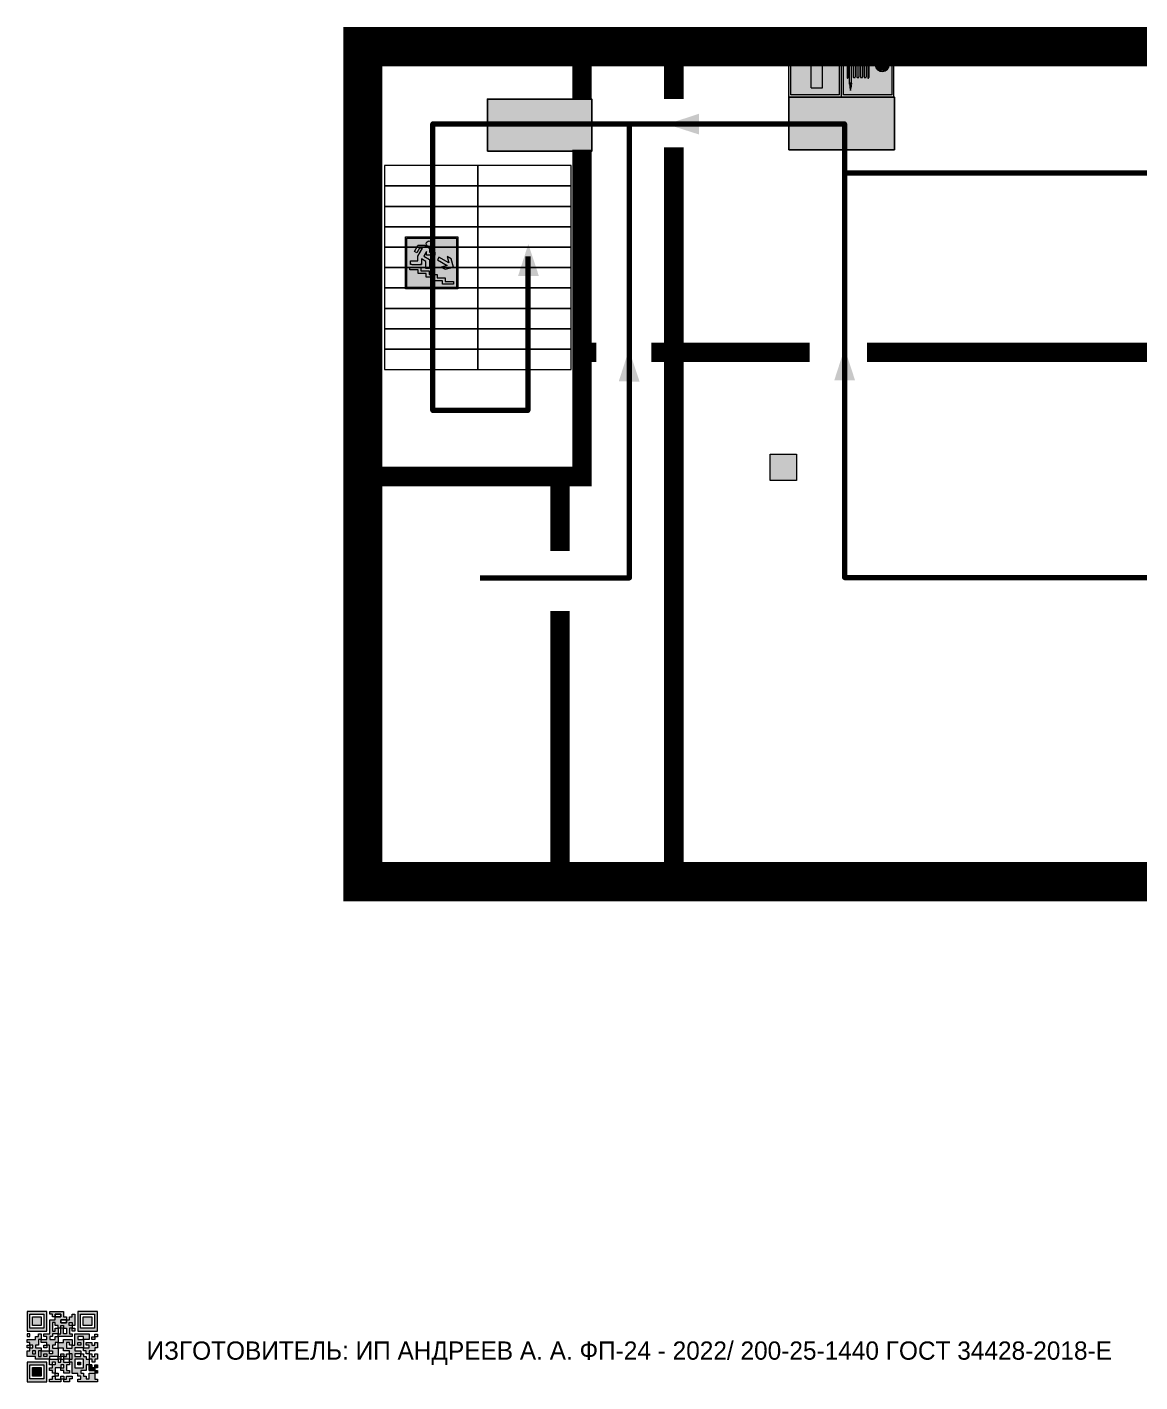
# Model space of a CAD drawing. Header units: millimetres. Extents: x 13810 to 67229, y 12374 to 21950.
# Drawn here: x 21742.6 to 21913.3, y 14575 to 14782.8 of the extents above; entities that cross this region are included whole.
import ezdxf

# ---------------------------------------------------------------- set-up
doc = ezdxf.new("R2010")
doc.units = ezdxf.units.MM
doc.layers.add('План_Штампы', color=7, linetype='Continuous')
doc.styles.add('обычный', font='arial.ttf')

# ---------------------------------------------------------------- blocks, each defined once
blk = doc.blocks.new('QR')
at = {"lineweight": 0}
h = blk.add_hatch(color=256, dxfattribs=at)
h.dxf.hatch_style = 1
h.paths.add_polyline_path([(9241.16, 2687.38), (9242.01, 2687.38), (9242.01, 2687.83), (9241.59, 2687.83), (9241.59, 2688.68), (9239.45, 2688.68), (9239.45, 2688.25), (9239.86, 2688.25), (9239.86, 2687.83), (9240.29, 2687.83), (9240.29, 2688.25), (9241.16, 2688.25), (9241.16, 2687.83), (9240.29, 2687.83), (9240.29, 2687.38), (9239.45, 2687.38), (9239.45, 2685.22), (9238.57, 2685.22), (9238.57, 2684.8), (9239.02, 2684.8), (9239.02, 2684.37), (9238.13, 2684.37), (9238.13, 2683.92), (9239.02, 2683.92), (9239.02, 2683.5), (9239.44, 2683.5), (9239.44, 2682.64), (9239.87, 2682.64), (9239.87, 2682.18), (9239.44, 2682.18), (9239.44, 2682.64), (9238.13, 2682.64), (9238.13, 2681.76), (9237.71, 2681.76), (9237.71, 2682.64), (9238.13, 2682.64), (9238.13, 2683.07), (9237.27, 2683.07), (9237.27, 2683.51), (9237.71, 2683.51), (9237.71, 2684.37), (9238.13, 2684.37), (9238.13, 2685.22), (9237.71, 2685.22), (9237.71, 2684.8), (9237.28, 2684.8), (9237.28, 2684.38), (9235.98, 2684.38), (9235.98, 2683.92), (9236.4, 2683.92), (9236.4, 2683.49), (9236.84, 2683.49), (9236.84, 2683.07), (9236.4, 2683.07), (9236.4, 2682.64), (9235.98, 2682.64), (9235.98, 2681.76), (9237.29, 2681.76), (9237.29, 2681.33), (9239.43, 2681.33), (9239.43, 2681.76), (9240.74, 2681.76), (9240.74, 2683.05), (9239.87, 2683.05), (9239.87, 2683.5), (9240.29, 2683.5), (9240.29, 2683.91), (9240.74, 2683.91), (9240.74, 2684.81), (9240.29, 2684.81), (9240.29, 2684.79), (9240.29, 2684.37), (9239.45, 2684.37), (9239.45, 2684.8), (9239.87, 2684.8), (9239.87, 2685.21), (9240.74, 2685.21), (9240.74, 2686.1), (9240.29, 2686.1), (9240.29, 2685.64), (9239.86, 2685.64), (9239.86, 2686.95), (9240.29, 2686.95), (9240.29, 2686.52), (9240.74, 2686.52), (9240.74, 2686.1), (9241.16, 2686.1), (9241.16, 2686.53), (9241.59, 2686.53), (9241.59, 2686.1), (9242.02, 2686.1), (9242.02, 2685.21), (9241.59, 2685.21), (9241.59, 2686.1), (9241.16, 2686.1), (9241.16, 2685.21), (9240.74, 2685.21), (9240.74, 2684.81), (9242.89, 2684.81), (9242.89, 2685.22), (9242.47, 2685.22), (9242.47, 2686.11), (9242.89, 2686.11), (9242.89, 2686.52), (9242.46, 2686.52), (9242.46, 2686.95), (9242.89, 2686.95), (9242.89, 2686.52), (9243.32, 2686.52), (9243.32, 2688.26), (9242.9, 2688.26), (9242.9, 2687.83), (9242.47, 2687.83), (9242.47, 2687.38), (9242.01, 2687.38), (9242.01, 2686.94), (9241.16, 2686.94)])
h.paths.add_polyline_path([(9239.02, 2682.18), (9239.02, 2681.76), (9238.54, 2681.76), (9238.54, 2682.18)], flags=16)
h.paths.add_polyline_path([(9237.27, 2682.65), (9237.27, 2682.19), (9236.83, 2682.19), (9236.83, 2682.65)], flags=16)
h = blk.add_hatch(color=256, dxfattribs=at)
h.dxf.hatch_style = 1
h.paths.add_polyline_path([(9238.15, 2687.83), (9236.83, 2687.83), (9236.83, 2686.52), (9238.15, 2686.52)], flags=0)
h.paths.add_polyline_path([(9239.01, 2685.65), (9239.01, 2688.68), (9235.98, 2688.68), (9235.98, 2685.65)])
h.paths.add_polyline_path([(9236.41, 2686.1), (9236.41, 2688.26), (9238.56, 2688.26), (9238.56, 2686.1)], flags=16)
h.paths.add_polyline_path([(9236.83, 2686.52), (9236.83, 2687.83), (9238.15, 2687.83), (9238.15, 2686.52)], flags=0)
h = blk.add_hatch(color=256, dxfattribs=at)
h.dxf.hatch_style = 1
h.paths.add_polyline_path([(9238.15, 2686.52), (9238.15, 2687.83), (9236.83, 2687.83), (9236.83, 2686.52)])
h.paths.add_polyline_path([(9245.91, 2686.52), (9245.91, 2687.83), (9244.59, 2687.83), (9244.59, 2686.52)], flags=0)
h.paths.add_polyline_path([(9246.77, 2685.65), (9246.77, 2688.68), (9243.74, 2688.68), (9243.74, 2685.65)])
h.paths.add_polyline_path([(9244.17, 2686.1), (9244.17, 2688.26), (9246.32, 2688.26), (9246.32, 2686.1)], flags=16)
h.paths.add_polyline_path([(9244.59, 2686.52), (9244.59, 2687.83), (9245.91, 2687.83), (9245.91, 2686.52)], flags=0)
h = blk.add_hatch(color=256, dxfattribs=at)
h.dxf.hatch_style = 1
h.paths.add_polyline_path([(9240.75, 2681.76), (9240.75, 2681.35), (9241.17, 2681.35), (9241.17, 2681.76)])
h.paths.add_polyline_path([(9241.6, 2682.18), (9241.17, 2682.18), (9241.17, 2681.76), (9241.6, 2681.76)])
h.paths.add_polyline_path([(9242.47, 2681.34), (9242.47, 2682.19), (9242.02, 2682.19), (9242.02, 2681.76), (9241.6, 2681.76), (9241.6, 2681.34)])
h.paths.add_polyline_path([(9239.87, 2678.3), (9239.44, 2678.3), (9239.44, 2677.89), (9241.17, 2677.89), (9241.17, 2678.3), (9240.28, 2678.3), (9240.28, 2678.73), (9239.87, 2678.73)])
h.paths.add_polyline_path([(9240.75, 2678.73), (9240.75, 2679.19), (9240.28, 2679.19), (9240.28, 2678.73)])
h.paths.add_polyline_path([(9241.6, 2678.73), (9241.17, 2678.73), (9241.17, 2678.3), (9241.6, 2678.3)])
h.paths.add_polyline_path([(9242.02, 2678.3), (9241.6, 2678.3), (9241.6, 2677.89), (9242.48, 2677.89), (9242.48, 2678.31), (9242.9, 2678.31), (9242.9, 2678.73), (9242.02, 2678.73)])
h.paths.add_polyline_path([(9246.36, 2684.37), (9246.36, 2684.79), (9245.93, 2684.79), (9245.93, 2684.37)])
h.paths.add_polyline_path([(9246.78, 2685.2), (9246.36, 2685.2), (9246.36, 2684.79), (9246.78, 2684.79)])
h.paths.add_polyline_path([(9245.91, 2687.83), (9244.59, 2687.83), (9244.59, 2686.52), (9245.91, 2686.52)])
h = blk.add_hatch(color=256, dxfattribs=at)
h.dxf.hatch_style = 1
h.paths.add_polyline_path([(9243.32, 2686.11), (9242.89, 2686.11), (9242.89, 2685.64), (9243.32, 2685.64)])
h.paths.add_polyline_path([(9239.02, 2683.07), (9239.02, 2683.5), (9238.56, 2683.5), (9238.56, 2683.07)])
h.paths.add_polyline_path([(9236.4, 2684.8), (9236.4, 2685.22), (9235.98, 2685.22), (9235.98, 2684.8)])
h.paths.add_polyline_path([(9236.4, 2683.07), (9236.4, 2683.49), (9235.98, 2683.49), (9235.98, 2683.07)])
h = blk.add_hatch(color=256, dxfattribs=at)
h.dxf.hatch_style = 1
h.paths.add_polyline_path([(9243.32, 2682.64), (9243.32, 2683.07), (9244.62, 2683.07), (9244.62, 2684.37), (9243.74, 2684.37), (9243.74, 2684.8), (9244.62, 2684.8), (9244.62, 2684.37), (9245.48, 2684.37), (9245.48, 2685.22), (9243.32, 2685.22), (9243.32, 2683.5), (9242.89, 2683.5), (9242.89, 2683.06), (9242.01, 2683.06), (9242.01, 2683.91), (9242.47, 2683.91), (9242.47, 2683.5), (9242.89, 2683.5), (9242.89, 2684.38), (9241.59, 2684.38), (9241.59, 2683.91), (9240.74, 2683.91), (9240.74, 2683.05), (9241.59, 2683.05), (9241.59, 2682.64), (9242.47, 2682.64), (9242.47, 2682.19), (9242.91, 2682.19), (9242.91, 2681.34), (9242.48, 2681.34), (9242.48, 2680.91), (9242.91, 2680.91), (9242.91, 2679.17), (9243.75, 2679.17), (9243.75, 2678.73), (9244.2, 2678.73), (9244.2, 2678.3), (9243.75, 2678.3), (9243.75, 2677.88), (9246.78, 2677.88), (9246.78, 2678.3), (9246.35, 2678.3), (9246.35, 2679.19), (9245.48, 2679.19), (9245.48, 2678.31), (9245.05, 2678.31), (9245.05, 2678.73), (9244.62, 2678.73), (9244.62, 2679.19), (9244.2, 2679.19), (9244.2, 2679.61), (9245.05, 2679.61), (9245.05, 2680.46), (9245.48, 2680.46), (9245.48, 2681.34), (9245.04, 2681.34), (9245.04, 2681.76), (9244.63, 2681.76), (9244.63, 2682.19), (9244.21, 2682.19), (9244.21, 2681.76), (9243.32, 2681.76), (9243.32, 2682.19), (9244.21, 2682.19), (9244.21, 2682.64)])
h.paths.add_polyline_path([(9243.75, 2683.49), (9243.75, 2683.92), (9244.21, 2683.92), (9244.21, 2683.49)], flags=16)
h.paths.add_polyline_path([(9243.32, 2681.34), (9244.63, 2681.34), (9244.63, 2680.04), (9243.32, 2680.04)], flags=16)
h.paths.add_polyline_path([(9243.76, 2680.89), (9244.18, 2680.89), (9244.18, 2680.48), (9243.76, 2680.48)], flags=0)
h = blk.add_hatch(color=256, dxfattribs=at)
h.dxf.hatch_style = 1
h.paths.add_polyline_path([(9246.36, 2683.07), (9246.78, 2683.07), (9246.78, 2683.92), (9246.36, 2683.92), (9246.36, 2683.49), (9245.92, 2683.49), (9245.92, 2683.92), (9245.06, 2683.92), (9245.06, 2683.49), (9245.48, 2683.49), (9245.48, 2683.07), (9244.62, 2683.07), (9244.62, 2682.65), (9245.05, 2682.65), (9245.05, 2682.18), (9245.48, 2682.18), (9245.48, 2682.65), (9246.36, 2682.65)])
h.paths.add_polyline_path([(9246.78, 2682.18), (9246.36, 2682.18), (9246.36, 2681.75), (9245.92, 2681.75), (9245.92, 2682.18), (9245.48, 2682.18), (9245.48, 2681.34), (9245.48, 2681.34), (9245.94, 2681.34), (9245.94, 2680.91), (9246.36, 2680.91), (9246.36, 2681.34), (9246.78, 2681.34)])
h = blk.add_hatch(color=256, dxfattribs=at)
h.dxf.hatch_style = 1
h.paths.add_polyline_path([(9235.98, 2680.9), (9235.98, 2677.86), (9239.02, 2677.86), (9239.02, 2680.9)])
h.paths.add_polyline_path([(9238.57, 2680.48), (9238.57, 2678.32), (9236.41, 2678.32), (9236.41, 2680.48)], flags=16)
h.paths.add_polyline_path([(9238.15, 2680.05), (9238.15, 2678.74), (9236.83, 2678.74), (9236.83, 2680.05)], flags=0)
h = blk.add_hatch(color=256, dxfattribs=at)
h.dxf.hatch_style = 1
h.paths.add_polyline_path([(9242.02, 2680.46), (9242.48, 2680.46), (9242.48, 2680.91), (9241.58, 2680.91), (9241.58, 2681.35), (9241.17, 2681.35), (9241.17, 2680.91), (9240.75, 2680.91), (9240.75, 2681.33), (9239.43, 2681.33), (9239.43, 2680.46), (9239.86, 2680.46), (9239.86, 2680.92), (9240.3, 2680.92), (9240.3, 2680.46), (9239.86, 2680.46), (9239.86, 2680.04), (9239.44, 2680.04), (9239.44, 2679.62), (9239.86, 2679.62), (9239.86, 2679.19), (9240.29, 2679.19), (9240.29, 2680.03), (9241.18, 2680.03), (9241.18, 2680.47), (9241.6, 2680.47), (9241.6, 2680.03), (9241.18, 2680.03), (9241.18, 2679.61), (9241.6, 2679.61), (9241.6, 2679.19), (9242.47, 2679.19), (9242.47, 2679.6), (9242.02, 2679.6)])
h = blk.add_hatch(color=256, dxfattribs=at)
h.dxf.hatch_style = 1
h.paths.add_polyline_path([(9244.18, 2680.48), (9244.18, 2680.89), (9243.76, 2680.89), (9243.76, 2680.48)])
h = blk.add_hatch(color=256, dxfattribs=at)
h.dxf.hatch_style = 1
h.paths.add_polyline_path([(9238.15, 2680.05), (9236.83, 2680.05), (9236.83, 2678.74), (9238.15, 2678.74)])
h = blk.add_hatch(color=256, dxfattribs=at)
h.dxf.hatch_style = 1
h.paths.add_polyline_path([(9245.93, 2680.04), (9245.93, 2680.46), (9245.48, 2680.46), (9245.48, 2679.62), (9246.35, 2679.62), (9246.35, 2680.04)])
h.paths.add_polyline_path([(9246.78, 2680.04), (9246.78, 2680.46), (9246.35, 2680.46), (9246.35, 2680.04)])
h.paths.add_polyline_path([(9246.78, 2679.18), (9246.78, 2679.62), (9246.35, 2679.62), (9246.35, 2679.18)])
for points in [[(9237.71, 2685.22), (9238.13, 2685.22), (9238.13, 2684.37), (9237.71, 2684.37), (9237.71, 2683.51), (9237.27, 2683.51), (9237.27, 2683.07), (9238.13, 2683.07), (9238.13, 2682.64), (9237.71, 2682.64), (9237.71, 2681.76), (9238.13, 2681.76), (9238.13, 2682.64), (9239.44, 2682.64), (9239.44, 2683.5), (9239.02, 2683.5), (9239.02, 2683.07), (9238.56, 2683.07), (9238.56, 2683.5), (9239.02, 2683.5), (9239.02, 2683.92), (9238.13, 2683.92), (9238.13, 2684.37), (9239.02, 2684.37), (9239.02, 2684.8), (9238.57, 2684.8), (9238.57, 2685.22), (9239.45, 2685.22), (9239.45, 2687.38), (9240.29, 2687.38), (9240.29, 2687.83), (9239.86, 2687.83), (9239.86, 2688.25), (9239.45, 2688.25), (9239.45, 2688.68), (9241.59, 2688.68), (9241.59, 2687.83), (9242.01, 2687.83), (9242.01, 2687.38), (9242.47, 2687.38), (9242.47, 2687.83), (9242.9, 2687.83), (9242.9, 2688.26), (9243.32, 2688.26), (9243.32, 2686.52), (9242.89, 2686.52), (9242.89, 2686.11), (9243.32, 2686.11), (9243.32, 2685.64), (9242.89, 2685.64), (9242.89, 2686.11), (9242.47, 2686.11), (9242.47, 2685.22), (9242.89, 2685.22), (9242.89, 2684.81), (9240.74, 2684.81), (9240.74, 2683.91), (9241.59, 2683.91), (9241.59, 2684.38), (9242.89, 2684.38), (9242.89, 2683.5), (9242.47, 2683.5), (9242.47, 2683.91), (9242.01, 2683.91), (9242.01, 2683.06), (9242.89, 2683.06), (9242.89, 2683.5), (9243.32, 2683.5), (9243.32, 2685.22), (9245.48, 2685.22), (9245.48, 2684.37), (9244.62, 2684.37), (9244.62, 2683.07), (9245.48, 2683.07), (9245.48, 2683.49), (9245.06, 2683.49), (9245.06, 2683.92), (9245.92, 2683.92), (9245.92, 2683.49), (9246.36, 2683.49), (9246.36, 2683.92), (9246.78, 2683.92), (9246.78, 2683.07), (9246.36, 2683.07), (9246.36, 2682.65), (9245.48, 2682.65), (9245.48, 2682.18), (9245.92, 2682.18), (9245.92, 2681.75), (9246.36, 2681.75), (9246.36, 2682.18), (9246.78, 2682.18), (9246.78, 2681.34), (9246.36, 2681.34), (9246.36, 2680.91), (9245.94, 2680.91), (9245.94, 2681.34), (9245.48, 2681.34), (9245.48, 2680.46), (9245.93, 2680.46), (9245.93, 2680.04), (9246.35, 2680.04), (9246.35, 2680.46), (9246.78, 2680.46), (9246.78, 2680.04), (9246.78, 2680.04), (9246.35, 2680.04), (9246.35, 2679.62), (9246.78, 2679.62), (9246.78, 2679.18), (9246.35, 2679.18), (9246.35, 2678.3), (9246.78, 2678.3), (9246.78, 2677.88), (9243.75, 2677.88), (9243.75, 2678.3), (9244.2, 2678.3), (9244.2, 2678.73), (9243.75, 2678.73), (9243.75, 2679.17), (9242.91, 2679.17), (9242.91, 2680.91), (9242.48, 2680.91), (9242.48, 2680.46), (9242.02, 2680.46), (9242.02, 2679.6), (9242.47, 2679.6), (9242.47, 2679.19), (9241.6, 2679.19), (9241.6, 2679.61), (9241.18, 2679.61), (9241.18, 2680.03), (9240.29, 2680.03), (9240.29, 2679.19), (9240.75, 2679.19), (9240.75, 2678.73), (9240.28, 2678.73), (9240.28, 2678.3), (9241.17, 2678.3), (9241.17, 2678.73), (9241.6, 2678.73), (9241.6, 2678.3), (9242.02, 2678.3), (9242.02, 2678.73), (9242.9, 2678.73), (9242.9, 2678.31), (9242.48, 2678.31), (9242.48, 2677.89), (9241.6, 2677.89), (9241.6, 2678.3), (9241.17, 2678.3), (9241.17, 2677.89), (9239.44, 2677.89), (9239.44, 2678.3), (9239.87, 2678.3), (9239.87, 2678.73), (9240.28, 2678.73), (9240.28, 2679.19), (9240.29, 2679.19), (9239.86, 2679.19), (9239.86, 2679.62), (9239.44, 2679.62), (9239.44, 2680.04), (9239.86, 2680.04), (9239.86, 2680.46), (9239.43, 2680.46), (9239.43, 2681.33), (9237.29, 2681.33), (9237.29, 2681.76), (9235.98, 2681.76), (9235.98, 2682.64), (9236.4, 2682.64), (9236.4, 2683.07), (9235.98, 2683.07), (9235.98, 2683.49), (9236.4, 2683.49), (9236.4, 2683.92), (9235.98, 2683.92), (9235.98, 2684.38), (9237.28, 2684.38), (9237.28, 2684.8), (9237.71, 2684.8), (9237.71, 2685.22), (9237.92, 2685.22)], [(9240.74, 2686.1), (9240.74, 2686.52), (9240.29, 2686.52), (9240.29, 2686.95), (9239.86, 2686.95), (9239.86, 2685.64), (9240.29, 2685.64), (9240.29, 2686.1), (9240.74, 2686.1), (9240.74, 2686.52)], [(9240.74, 2685.21), (9239.87, 2685.21), (9239.87, 2684.8), (9239.45, 2684.8), (9239.45, 2684.37), (9240.29, 2684.37), (9240.29, 2684.79), (9240.29, 2684.81), (9240.74, 2684.81), (9240.74, 2685.21), (9239.87, 2685.21)], [(9240.74, 2683.05), (9240.74, 2681.76), (9239.43, 2681.76), (9239.43, 2681.33), (9240.75, 2681.33), (9240.75, 2681.35), (9240.75, 2680.91), (9241.17, 2680.91), (9241.17, 2681.35), (9241.58, 2681.35), (9241.58, 2680.91), (9242.48, 2680.91), (9242.48, 2681.34), (9242.91, 2681.34), (9242.91, 2682.19), (9242.47, 2682.19), (9242.47, 2682.64), (9241.59, 2682.64), (9241.59, 2683.05), (9240.74, 2683.05)], [(9240.74, 2683.91), (9240.29, 2683.91), (9240.29, 2683.5), (9239.87, 2683.5), (9239.87, 2683.05), (9240.74, 2683.05), (9240.74, 2683.91)], [(9244.62, 2683.07), (9243.32, 2683.07), (9243.32, 2682.64), (9244.21, 2682.64), (9244.21, 2682.19), (9243.32, 2682.19), (9243.32, 2681.76), (9244.21, 2681.76), (9244.21, 2682.19), (9244.63, 2682.19), (9244.63, 2681.76), (9245.04, 2681.76), (9245.04, 2681.34), (9245.48, 2681.34)], [(9244.62, 2684.37), (9244.62, 2684.8), (9243.74, 2684.8), (9243.74, 2684.37), (9244.62, 2684.37)], [(9245.48, 2682.18), (9245.05, 2682.18), (9245.05, 2682.65), (9244.62, 2682.65), (9244.62, 2683.07)], [(9239.86, 2680.46), (9239.86, 2680.92), (9240.3, 2680.92), (9240.3, 2680.46), (9239.86, 2680.46)], [(9241.6, 2681.76), (9242.02, 2681.76), (9242.02, 2682.19), (9242.47, 2682.19), (9242.47, 2681.34), (9241.6, 2681.34), (9241.6, 2681.76)], [(9245.48, 2682.18), (9245.48, 2681.34)], [(9245.48, 2680.46), (9245.05, 2680.46), (9245.05, 2679.61), (9244.2, 2679.61), (9244.2, 2679.19), (9244.62, 2679.19), (9244.62, 2678.73), (9245.05, 2678.73), (9245.05, 2678.31), (9245.48, 2678.31), (9245.48, 2679.19), (9246.35, 2679.19), (9246.35, 2679.07)], [(9246.35, 2679.62), (9245.48, 2679.62), (9245.48, 2680.46)], [(9245.48, 2680.46), (9245.48, 2679.62), (9246.35, 2679.62), (9246.35, 2680.04), (9245.93, 2680.04), (9245.93, 2680.46), (9245.48, 2680.46), (9245.48, 2679.62)], [(9246.35, 2679.62), (9246.35, 2679.18)]]:
    blk.add_lwpolyline(points, dxfattribs=at)
for points in [[(9235.98, 2685.65), (9239.01, 2685.65), (9239.01, 2688.68), (9235.98, 2688.68)], [(9236.41, 2688.26), (9238.56, 2688.26), (9238.56, 2686.1), (9236.41, 2686.1)], [(9236.83, 2687.83), (9238.15, 2687.83), (9238.15, 2686.52), (9236.83, 2686.52)], [(9240.29, 2687.83), (9241.16, 2687.83), (9241.16, 2688.25), (9240.29, 2688.25)], [(9240.29, 2688.25), (9241.16, 2688.25), (9241.16, 2687.83), (9240.29, 2687.83)], [(9242.01, 2687.38), (9241.16, 2687.38), (9241.16, 2686.94), (9242.01, 2686.94)], [(9241.16, 2687.38), (9242.01, 2687.38), (9242.01, 2686.94), (9241.16, 2686.94)], [(9242.89, 2686.52), (9242.46, 2686.52), (9242.46, 2686.95), (9242.89, 2686.95)], [(9243.74, 2685.65), (9246.77, 2685.65), (9246.77, 2688.68), (9243.74, 2688.68)], [(9244.17, 2688.26), (9246.32, 2688.26), (9246.32, 2686.1), (9244.17, 2686.1)], [(9244.59, 2687.83), (9245.91, 2687.83), (9245.91, 2686.52), (9244.59, 2686.52)], [(9235.98, 2684.8), (9236.4, 2684.8), (9236.4, 2685.22), (9235.98, 2685.22)], [(9241.16, 2686.1), (9240.74, 2686.1), (9240.74, 2685.21), (9241.16, 2685.21)], [(9241.16, 2686.53), (9241.59, 2686.53), (9241.59, 2686.1), (9241.16, 2686.1)], [(9241.59, 2686.1), (9242.02, 2686.1), (9242.02, 2685.21), (9241.59, 2685.21)], [(9246.36, 2685.2), (9246.78, 2685.2), (9246.78, 2684.79), (9246.36, 2684.79)], [(9236.4, 2683.07), (9236.84, 2683.07), (9236.84, 2683.49), (9236.4, 2683.49)], [(9243.75, 2683.92), (9244.21, 2683.92), (9244.21, 2683.49), (9243.75, 2683.49)], [(9245.93, 2684.79), (9246.36, 2684.79), (9246.36, 2684.37), (9245.93, 2684.37)], [(9235.98, 2677.86), (9239.02, 2677.86), (9239.02, 2680.9), (9235.98, 2680.9)], [(9236.83, 2682.19), (9237.27, 2682.19), (9237.27, 2682.65), (9236.83, 2682.65)], [(9238.54, 2682.18), (9239.02, 2682.18), (9239.02, 2681.76), (9238.54, 2681.76)], [(9239.44, 2682.64), (9239.87, 2682.64), (9239.87, 2682.18), (9239.44, 2682.18)], [(9240.75, 2681.76), (9241.17, 2681.76), (9241.17, 2681.35), (9240.75, 2681.35)], [(9241.17, 2682.18), (9241.6, 2682.18), (9241.6, 2681.76), (9241.17, 2681.76)], [(9243.32, 2680.04), (9244.63, 2680.04), (9244.63, 2681.34), (9243.32, 2681.34)], [(9243.76, 2680.89), (9244.18, 2680.89), (9244.18, 2680.48), (9243.76, 2680.48)], [(9236.41, 2680.48), (9238.57, 2680.48), (9238.57, 2678.32), (9236.41, 2678.32)], [(9236.83, 2680.05), (9238.15, 2680.05), (9238.15, 2678.74), (9236.83, 2678.74)], [(9241.18, 2680.03), (9241.6, 2680.03), (9241.6, 2680.47), (9241.18, 2680.47)]]:
    blk.add_lwpolyline(points, close=True, dxfattribs=at)
blk = doc.blocks.new('вниз')
at = {"lineweight": 0, "true_color": 0xffffff}
h = blk.add_hatch(color=7, dxfattribs=at)
h.dxf.hatch_style = 1
h.paths.add_polyline_path([(40994.51, -4472.22), (40986.51, -4472.22), (40986.51, -4480.22), (40994.51, -4480.22)])
h.paths.add_polyline_path([(40994.31, -4472.42), (40994.31, -4480.01), (40986.71, -4480.01), (40986.71, -4472.42)], flags=16)
h.paths.add_polyline_path([(40988.43, -4473.53), (40989.43, -4473.53), (40990.19, -4473.96), (40990.19, -4474.6), (40991, -4474.6), (40991, -4475.06), (40989.73, -4475.06), (40989.73, -4474.46), (40989.3, -4475.18), (40990.17, -4475.7), (40990.17, -4477.11), (40989.63, -4477.11), (40989.63, -4476.01), (40988.94, -4475.59), (40988.94, -4476.46), (40988.94, -4476.46), (40987.47, -4476.46), (40987.26, -4476.46), (40987.26, -4475.92), (40988.4, -4475.92), (40988.4, -4475.2), (40989.1, -4473.99), (40988.66, -4473.99), (40988.24, -4474.7), (40987.86, -4474.47), (40988.41, -4473.56)], flags=0)
h.paths.add_polyline_path([(40990.55, -4473.29, -1), (40989.69, -4473.29, -1)], flags=0)
h.paths.add_polyline_path([(40988.85, -4476.89), (40988.85, -4477.43), (40990.1, -4477.43), (40990.1, -4477.99), (40991.34, -4477.99), (40991.34, -4478.54), (40992.59, -4478.54), (40992.59, -4479.09), (40993.83, -4479.09), (40993.83, -4479.52), (40992.17, -4479.52), (40992.17, -4478.97), (40990.91, -4478.97), (40990.91, -4478.41), (40989.68, -4478.41), (40989.68, -4477.86), (40988.43, -4477.86), (40988.43, -4477.31), (40987.6, -4477.31), (40987.18, -4477.31), (40987.18, -4476.89)], flags=0)
h.paths.add_polyline_path([(40991.61, -4475.33), (40993.12, -4476.2), (40992.9, -4475.27), (40993.48, -4475.6), (40993.83, -4476.88), (40992.56, -4477.22), (40991.97, -4476.88), (40992.9, -4476.61), (40991.38, -4475.74), (40991.58, -4475.39)], flags=0)
h.paths.add_polyline_path([(40990.19, -4473.96), (40989.43, -4473.53), (40988.43, -4473.53), (40988.41, -4473.56), (40987.86, -4474.47), (40988.24, -4474.7), (40988.66, -4473.99), (40989.1, -4473.99), (40988.4, -4475.2), (40988.4, -4475.92), (40987.26, -4475.92), (40987.26, -4476.46), (40987.47, -4476.46), (40988.94, -4476.46), (40988.94, -4476.27), (40988.94, -4475.59), (40989.63, -4476.01), (40989.63, -4477.11), (40990.17, -4477.11), (40990.17, -4475.7), (40989.3, -4475.18), (40989.73, -4474.46), (40989.73, -4475.06), (40991, -4475.06), (40991, -4474.6), (40990.19, -4474.6)], flags=0)
h.paths.add_polyline_path([(40990.55, -4473.29, 1), (40989.69, -4473.29, 1)], flags=0)
h.paths.add_polyline_path([(40991.61, -4475.33), (40991.58, -4475.39), (40991.38, -4475.74), (40992.9, -4476.61), (40991.97, -4476.88), (40992.56, -4477.22), (40993.83, -4476.88), (40993.48, -4475.6), (40992.9, -4475.27), (40993.12, -4476.2)], flags=0)
h.paths.add_polyline_path([(40990.1, -4477.43), (40988.85, -4477.43), (40988.85, -4476.89), (40987.18, -4476.89), (40987.18, -4477.31), (40987.6, -4477.31), (40988.43, -4477.31), (40988.43, -4477.86), (40989.68, -4477.86), (40989.68, -4478.41), (40990.91, -4478.41), (40990.91, -4478.97), (40992.17, -4478.97), (40992.17, -4479.52), (40993.83, -4479.52), (40993.83, -4479.09), (40992.59, -4479.09), (40992.59, -4478.54), (40991.34, -4478.54), (40991.34, -4477.99), (40990.1, -4477.99)], flags=0)
at = {"lineweight": 0}
h = blk.add_hatch(color=126, dxfattribs=at)
h.dxf.hatch_style = 1
h.paths.add_polyline_path([(40994.31, -4472.42), (40986.71, -4472.42), (40986.71, -4480.01), (40994.31, -4480.01)])
h.paths.add_polyline_path([(40988.43, -4473.53), (40989.43, -4473.53), (40990.19, -4473.96), (40990.19, -4474.6), (40991, -4474.6), (40991, -4475.06), (40989.73, -4475.06), (40989.73, -4474.46), (40989.3, -4475.18), (40990.17, -4475.7), (40990.17, -4477.11), (40989.63, -4477.11), (40989.63, -4476.01), (40988.94, -4475.59), (40988.94, -4476.46), (40988.94, -4476.46), (40987.47, -4476.46), (40987.26, -4476.46), (40987.26, -4475.92), (40988.4, -4475.92), (40988.4, -4475.2), (40989.1, -4473.99), (40988.66, -4473.99), (40988.24, -4474.7), (40987.86, -4474.47), (40988.41, -4473.56)], flags=16)
h.paths.add_polyline_path([(40990.55, -4473.29, -1), (40989.69, -4473.29, -1)], flags=16)
h.paths.add_polyline_path([(40988.85, -4476.89), (40988.85, -4477.43), (40990.1, -4477.43), (40990.1, -4477.99), (40991.34, -4477.99), (40991.34, -4478.54), (40992.59, -4478.54), (40992.59, -4479.09), (40993.83, -4479.09), (40993.83, -4479.52), (40992.17, -4479.52), (40992.17, -4478.97), (40990.91, -4478.97), (40990.91, -4478.41), (40989.68, -4478.41), (40989.68, -4477.86), (40988.43, -4477.86), (40988.43, -4477.31), (40987.6, -4477.31), (40987.18, -4477.31), (40987.18, -4476.89)], flags=16)
h.paths.add_polyline_path([(40991.61, -4475.33), (40993.12, -4476.2), (40992.9, -4475.27), (40993.48, -4475.6), (40993.83, -4476.88), (40992.56, -4477.22), (40991.97, -4476.88), (40992.9, -4476.61), (40991.38, -4475.74), (40991.58, -4475.39)], flags=16)
at = {"lineweight": 0, "true_color": 0xffffff}
h = blk.add_hatch(color=7, dxfattribs=at)
h.dxf.hatch_style = 1
h.paths.add_polyline_path([(40989.73, -4474.46), (40989.73, -4475.06), (40991, -4475.06), (40991, -4474.6), (40990.19, -4474.6), (40990.19, -4473.96), (40989.43, -4473.53), (40988.43, -4473.53), (40988.41, -4473.56), (40987.86, -4474.47), (40988.24, -4474.7), (40988.66, -4473.99), (40989.1, -4473.99), (40988.4, -4475.2), (40988.4, -4475.92), (40987.26, -4475.92), (40987.26, -4476.46), (40987.47, -4476.46), (40988.94, -4476.46), (40988.94, -4475.59), (40989.63, -4476.01), (40989.63, -4477.11), (40990.17, -4477.11), (40990.17, -4475.7), (40989.3, -4475.18)])
h.paths.add_polyline_path([(40989.69, -4473.29, 1), (40990.55, -4473.29, 1)])
h.paths.add_polyline_path([(40991.61, -4475.33), (40991.58, -4475.39), (40991.38, -4475.74), (40992.9, -4476.61), (40991.97, -4476.88), (40992.56, -4477.22), (40993.83, -4476.88), (40993.48, -4475.6), (40992.9, -4475.27), (40993.12, -4476.2)])
h.paths.add_polyline_path([(40990.1, -4477.43), (40988.85, -4477.43), (40988.85, -4476.89), (40987.18, -4476.89), (40987.18, -4477.31), (40987.6, -4477.31), (40988.43, -4477.31), (40988.43, -4477.86), (40989.68, -4477.86), (40989.68, -4478.41), (40990.91, -4478.41), (40990.91, -4478.97), (40992.17, -4478.97), (40992.17, -4479.52), (40993.83, -4479.52), (40993.83, -4479.09), (40992.59, -4479.09), (40992.59, -4478.54), (40991.34, -4478.54), (40991.34, -4477.99), (40990.1, -4477.99)])
at = {"color": 126, "lineweight": 0}
for points in [[(40986.51, -4472.22), (40994.51, -4472.22), (40994.51, -4480.22), (40986.51, -4480.22)], [(40986.71, -4472.42), (40994.31, -4472.42), (40994.31, -4480.01), (40986.71, -4480.01)]]:
    blk.add_lwpolyline(points, close=True, dxfattribs=at)
for points in [[(40987.47, -4476.46), (40987.26, -4476.46), (40987.26, -4475.92), (40988.4, -4475.92), (40988.4, -4475.2), (40989.1, -4473.99), (40988.66, -4473.99), (40988.24, -4474.7), (40987.86, -4474.47), (40988.41, -4473.56), (40988.43, -4473.53), (40989.43, -4473.53), (40990.19, -4473.96), (40990.19, -4474.6), (40991, -4474.6), (40991, -4475.06), (40989.73, -4475.06), (40989.73, -4474.46), (40989.3, -4475.18), (40990.17, -4475.7), (40990.17, -4477.11), (40989.63, -4477.11), (40989.63, -4476.01), (40988.94, -4475.59), (40988.94, -4476.46)], [(40991.58, -4475.39), (40991.38, -4475.74), (40992.9, -4476.61), (40991.97, -4476.88), (40992.56, -4477.22), (40993.83, -4476.88), (40993.48, -4475.6), (40992.9, -4475.27), (40993.12, -4476.2), (40991.61, -4475.33), (40991.58, -4475.39)], [(40987.6, -4477.31), (40987.18, -4477.31), (40987.18, -4476.89), (40988.85, -4476.89), (40988.85, -4477.43), (40990.1, -4477.43), (40990.1, -4477.99), (40991.34, -4477.99), (40991.34, -4478.54), (40992.59, -4478.54), (40992.59, -4479.09), (40993.83, -4479.09), (40993.83, -4479.52), (40992.17, -4479.52), (40992.17, -4478.97), (40990.91, -4478.97), (40990.91, -4478.41), (40989.68, -4478.41), (40989.68, -4477.86), (40988.43, -4477.86), (40988.43, -4477.31), (40987.6, -4477.31)], [(40987.47, -4476.46), (40988.94, -4476.46), (40988.94, -4476.27)]]:
    blk.add_lwpolyline(points, dxfattribs=at)
blk.add_circle((40990.12, -4473.29), 0.432, dxfattribs=at)
blk = doc.blocks.new('A$C32E8229D')
at = {"true_color": 0xffffff}
blk.add_hatch(color=7, dxfattribs=at).paths.add_polyline_path([(0, 0), (0, -8), (16, -8), (16, 0)])
h = blk.add_hatch(color=126)
h.paths.add_polyline_path([(0.2, -0.2), (15.8, -0.2), (15.8, -7.8), (0.2, -7.8)])
h.paths.add_polyline_path([(13.49, -2.05), (12.08, -2.05), (11.37, -2.63, 0.162397), (11.29, -2.84), (11.29, -3.63), (10.35, -3.63), (10.35, -4.05), (11.68, -4.05), (11.68, -3.48), (12.26, -4.28), (11.29, -5.1), (11.29, -6.78), (11.85, -6.78), (11.85, -5.44), (12.8, -4.64), (12.8, -5.94), (14.46, -5.94), (14.46, -5.39), (13.45, -5.39), (13.45, -3.97), (12.46, -2.59), (13.15, -2.59), (13.69, -3.34), (14.18, -3)], flags=16)
h.paths.add_polyline_path([(10.74, -1.82, 1), (11.8, -1.82, 1)], flags=16)
h.paths.add_polyline_path([(9.39, -3.59), (5.99, -3.59), (6.56, -3.03), (5.91, -3.03), (5.1, -3.83), (5.91, -4.64), (6.56, -4.64), (5.99, -4.09), (9.39, -4.09)], flags=16)
h.paths.add_polyline_path([(4.29, -1.08), (1.72, -1.08), (1.72, -6.6), (4.29, -6.6)], flags=16)
at = {"color": 126}
blk.add_lwpolyline([(16, -8), (0, -8), (0, 0), (16, 0)], close=True, dxfattribs=at)
blk = doc.blocks.new('A$C7B4425F7')
at = {"true_color": 0xffffff}
blk.add_hatch(color=7, dxfattribs=at).paths.add_polyline_path([(0, 0), (-16, 0), (-16, -8), (0, -8)])
h = blk.add_hatch(color=126)
h.paths.add_polyline_path([(-0.2, -0.2), (-15.8, -0.2), (-15.8, -7.8), (-0.2, -7.8)])
h.paths.add_polyline_path([(-11.76, -2.03), (-11.76, -3.66), (-11.17, -3.66, -0.568275), (-11.17, -6.18), (-12.58, -6.18), (-12.58, -2.03)], flags=16)
h.paths.add_polyline_path([(-13.33, -4.12, -0.495768), (-13.59, -6.18), (-15.03, -6.18), (-15.03, -2.03), (-13.59, -2.03, -0.487973)], flags=16)
h.paths.add_polyline_path([(-10.25, -2.03), (-9.48, -2.03), (-9.48, -6.18), (-10.25, -6.18)], flags=16)
h.paths.add_polyline_path([(-13.84, -3.69), (-14.24, -3.69), (-14.24, -3.03), (-13.9, -3.03, -0.692621)], flags=0)
h.paths.add_polyline_path([(-9.15, -2.03), (-8.4, -2.03), (-8.04, -3.07), (-7.68, -2.03), (-6.93, -2.03), (-7.64, -4.1), (-6.93, -6.18), (-7.68, -6.18), (-8.04, -5.14), (-8.4, -6.18), (-9.15, -6.18), (-8.44, -4.1)], flags=16)
h.paths.add_polyline_path([(-11.76, -4.46), (-11.42, -4.46, -0.692621), (-11.36, -5.12), (-11.76, -5.12)], flags=0)
h.paths.add_polyline_path([(-13.9, -5.2), (-14.24, -5.2), (-14.24, -4.55), (-13.84, -4.55, -0.708038)], flags=0)
edge = h.paths.add_edge_path(flags=16)
edge.add_ellipse((-5.51, -4.08), major_axis=(0, 2.05), ratio=0.586184, start_angle=0, end_angle=360)
edge = h.paths.add_edge_path(flags=0)
edge.add_ellipse((-5.51, -4.08), major_axis=(0, 1.14), ratio=0.454828, start_angle=0, end_angle=360)
h.paths.add_polyline_path([(-4.13, -4.96, 0.377264), (-3.48, -4.52, 0.0555), (-3.16, -2.03), (-1.66, -2.03), (-1.66, -4.96), (-0.96, -4.96), (-0.96, -7.01), (-1.75, -7.01), (-1.75, -6.18), (-3.3, -6.18), (-3.3, -7.02), (-4.13, -7.02)], flags=16)
h.paths.add_polyline_path([(-2.73, -2.91), (-2.28, -2.91), (-2.28, -4.96), (-3.05, -4.96, 0.079136)], flags=0)
at = {"color": 126}
blk.add_lwpolyline([(-16, -8), (0, -8), (0, 0), (-16, 0)], close=True, dxfattribs=at)
blk = doc.blocks.new('A$C3AD82952')
at = {"true_color": 0xf5f5ff}
h = blk.add_hatch(color=7, dxfattribs=at)
h.dxf.hatch_style = 1
h.paths.add_polyline_path([(8.21, 8.73, 0.414214), (7.89, 9.05), (7.22, 9.05), (7.22, 9.92), (7.59, 9.92, 1), (7.57, 10.36), (7.22, 10.36), (7.22, 10.6), (6.43, 10.6), (6.43, 10.36), (6.01, 10.36), (4.74, 9.59), (4.74, 8.69), (4.98, 8.73), (4.98, 9.26), (6.12, 9.91), (6.43, 9.91), (6.43, 9.05), (5.76, 9.05, 0.414214), (5.44, 8.73), (5.44, 2.2), (8.21, 2.2)], flags=0)
h.paths.add_polyline_path([(12.8, 12.8), (0, 12.8), (0, 0), (12.8, 0)])
h.paths.add_polyline_path([(0.51, 12.29), (12.29, 12.29), (12.29, 0.51), (0.51, 0.51)], flags=16)
h.paths.add_polyline_path([(4.74, 9.59), (6.01, 10.36), (6.43, 10.36), (6.43, 10.6), (7.22, 10.6), (7.22, 10.36), (7.59, 10.36, -0.94586), (7.59, 9.92), (7.22, 9.92), (7.22, 9.05), (7.89, 9.05, -0.414214), (8.21, 8.73), (8.21, 2.2), (5.44, 2.2), (5.44, 8.73, -0.414214), (5.76, 9.05), (6.43, 9.05), (6.43, 9.91), (6.12, 9.91), (4.98, 9.26), (4.98, 8.73), (4.74, 8.69)], flags=0)
h = blk.add_hatch(color=242)
h.dxf.hatch_style = 1
h.paths.add_polyline_path([(12.29, 12.29), (0.51, 12.29), (0.51, 0.51), (12.29, 0.51)])
h.paths.add_polyline_path([(4.74, 8.69), (4.74, 9.59), (6.01, 10.36), (6.43, 10.36), (6.43, 10.6), (7.22, 10.6), (7.22, 10.36), (7.59, 10.36, -0.94586), (7.59, 9.92), (7.22, 9.92), (7.22, 9.05), (7.89, 9.05, -0.414214), (8.21, 8.73), (8.21, 2.2), (5.44, 2.2), (5.44, 8.73, -0.414214), (5.76, 9.05), (6.43, 9.05), (6.43, 9.91), (6.12, 9.91), (4.98, 9.26), (4.98, 8.73)], flags=16)
h = blk.add_hatch(color=7, dxfattribs=at)
h.dxf.hatch_style = 1
h.paths.add_polyline_path([(8.21, 8.73, 0.414214), (7.89, 9.05), (7.22, 9.05), (7.22, 9.92), (7.59, 9.92, 1), (7.57, 10.36), (7.22, 10.36), (7.22, 10.6), (6.43, 10.6), (6.43, 10.36), (6.01, 10.36), (4.74, 9.59), (4.74, 8.69), (4.98, 8.73), (4.98, 9.26), (6.12, 9.91), (6.43, 9.91), (6.43, 9.05), (5.76, 9.05, 0.414214), (5.44, 8.73), (5.44, 2.2), (8.21, 2.2)])
at = {"color": 242, "lineweight": 5}
for p, q in [((0, 0), (0, 12.8)), ((0, 12.8), (12.8, 12.8)), ((6.01, 10.36), (4.74, 9.59)), ((4.98, 9.26), (6.12, 9.91)), ((6.01, 10.36), (6.43, 10.36)), ((6.12, 9.91), (6.43, 9.91)), ((7.22, 10.6), (6.43, 10.6)), ((6.43, 10.6), (6.43, 10.36)), ((6.43, 9.91), (6.43, 9.05)), ((7.22, 10.36), (7.22, 10.6)), ((7.59, 10.36), (7.22, 10.36)), ((7.22, 9.05), (7.22, 9.92)), ((7.59, 9.92), (7.22, 9.92)), ((12.8, 0), (12.8, 12.8)), ((4.74, 9.59), (4.74, 8.69)), ((4.74, 8.69), (4.98, 8.73)), ((4.98, 8.73), (4.98, 9.26)), ((5.44, 2.2), (5.44, 8.73)), ((5.76, 9.05), (6.43, 9.05)), ((7.89, 9.05), (7.22, 9.05)), ((8.21, 2.2), (8.21, 8.73)), ((0, 0), (12.8, 0)), ((5.44, 2.2), (8.21, 2.2))]:
    blk.add_line(p, q, dxfattribs=at)
blk.add_lwpolyline([(0.51, 12.29), (12.29, 12.29), (12.29, 0.51), (0.51, 0.51)], close=True, dxfattribs=at)
for centre, radius, start, end in [((7.58, 10.14), 0.223, 273.1875, 86.8125), ((5.76, 8.73), 0.32, 90, 180), ((7.89, 8.73), 0.32, 0, 90)]:
    blk.add_arc(centre, radius, start, end, dxfattribs=at)
blk = doc.blocks.new('A$C37112FD5')
at = {"true_color": 0xf5f5ff}
h = blk.add_hatch(color=7, dxfattribs=at)
h.dxf.hatch_style = 1
h.paths.add_polyline_path([(12.8, -7.4), (0, -7.4), (0, -20.2), (12.8, -20.2)])
h.paths.add_polyline_path([(12.29, -7.91), (12.29, -19.69), (0.51, -19.69), (0.51, -7.91)], flags=16)
h.paths.add_polyline_path([(4.98, -9.04, -0.42597), (5.17, -9.22), (5.17, -12.25), (5.17, -15.29, -0.432244), (4.98, -15.47), (4.83, -15.47, -0.42597), (4.64, -15.29), (4.64, -12.25), (4.64, -9.22, -0.432244), (4.83, -9.04)], flags=0)
h.paths.add_polyline_path([(4.28, -9.22), (4.28, -12.25), (4.28, -15.29, -0.432244), (4.09, -15.47), (3.94, -15.47, -0.42597), (3.75, -15.29), (3.75, -12.25), (3.75, -9.22, -0.432244), (3.94, -9.04), (4.09, -9.04, -0.42597)], flags=0)
h.paths.add_polyline_path([(5.72, -9.04), (5.87, -9.04, -0.42597), (6.06, -9.22), (6.06, -12.25), (6.06, -15.29, -0.432244), (5.87, -15.47), (5.72, -15.47, -0.42597), (5.53, -15.29), (5.53, -12.25), (5.53, -9.22, -0.432244)], flags=0)
h.paths.add_polyline_path([(6.42, -8.9), (6.5, -8.9, -0.42597), (6.69, -9.08), (6.69, -12.03), (8.21, -12.03, -15.824349), (8.21, -12.47), (6.69, -12.47), (6.69, -15.42, -0.432244), (6.5, -15.6), (6.42, -15.6)], flags=0)
h.paths.add_polyline_path([(3.39, -9.22), (3.39, -12.25), (3.39, -15.29, -0.432244), (3.2, -15.47), (3.05, -15.47, -0.42597), (2.85, -15.29), (2.85, -12.25), (2.85, -9.22, -0.432244), (3.05, -9.04), (3.2, -9.04, -0.42597)], flags=0)
h.paths.add_polyline_path([(2.5, -9.22), (2.5, -16.71), (1.96, -16.71), (1.96, -9.22, -0.432244), (2.15, -9.04), (2.31, -9.04, -0.42597)], flags=0)
h.paths.add_polyline_path([(1.61, -8.9), (1.61, -15.6), (1.57, -15.6, -0.42597), (1.37, -15.42), (1.37, -12.03), (1.37, -9.09, -0.432244), (1.57, -8.9)], flags=0)
h.paths.add_polyline_path([(9.76, -10.81), (9.76, -12.03), (8.49, -12.03, -0.336371)], flags=0)
h.paths.add_polyline_path([(8.49, -12.47), (9.76, -12.47), (9.76, -13.7, -0.336371)], flags=0)
h.paths.add_polyline_path([(10.11, -10.81, -0.336371), (11.38, -12.03), (10.11, -12.03)], flags=0)
h.paths.add_polyline_path([(10.11, -12.47), (11.38, -12.47, -0.336371), (10.11, -13.7)], flags=0)
h.paths.add_polyline_path([(2.5, -16.84), (2.5, -17.05), (1.97, -17.05), (1.97, -16.84)], flags=0)
h.paths.add_polyline_path([(2.5, -17.24, -0.033778), (2.24, -18.6, -0.033778), (1.97, -17.24)], flags=0)
h = blk.add_hatch(color=242)
h.dxf.hatch_style = 1
h.paths.add_polyline_path([(12.29, -7.91), (0.51, -7.91), (0.51, -19.69), (12.29, -19.69)])
h.paths.add_polyline_path([(6.42, -15.6), (6.42, -8.9), (6.5, -8.9, -0.42597), (6.69, -9.08), (6.69, -12.03), (8.21, -12.03, -15.824349), (8.21, -12.47), (6.69, -12.47), (6.69, -15.42, -0.432244), (6.5, -15.6)], flags=16)
h.paths.add_polyline_path([(5.87, -15.47), (5.72, -15.47, -0.42597), (5.53, -15.29), (5.53, -12.25), (5.53, -9.22, -0.432244), (5.72, -9.04), (5.87, -9.04, -0.42597), (6.06, -9.22), (6.06, -12.25), (6.06, -15.29, -0.432244)], flags=16)
h.paths.add_polyline_path([(4.98, -15.47), (4.83, -15.47, -0.42597), (4.64, -15.29), (4.64, -12.25), (4.64, -9.22, -0.432244), (4.83, -9.04), (4.98, -9.04, -0.42597), (5.17, -9.22), (5.17, -12.25), (5.17, -15.29, -0.432244)], flags=16)
h.paths.add_polyline_path([(4.09, -15.47), (3.94, -15.47, -0.42597), (3.75, -15.29), (3.75, -12.25), (3.75, -9.22, -0.432244), (3.94, -9.04), (4.09, -9.04, -0.42597), (4.28, -9.22), (4.28, -12.25), (4.28, -15.29, -0.432244)], flags=16)
h.paths.add_polyline_path([(3.2, -15.47), (3.05, -15.47, -0.42597), (2.85, -15.29), (2.85, -12.25), (2.85, -9.22, -0.432244), (3.05, -9.04), (3.2, -9.04, -0.42597), (3.39, -9.22), (3.39, -12.25), (3.39, -15.29, -0.432244)], flags=16)
h.paths.add_polyline_path([(2.5, -17.05), (1.97, -17.05), (1.97, -16.84), (2.5, -16.84)], flags=16)
h.paths.add_polyline_path([(2.5, -17.24, -0.033778), (2.24, -18.6, -0.033778), (1.97, -17.24)], flags=16)
h.paths.add_polyline_path([(2.5, -16.71), (1.96, -16.71), (1.96, -9.22, -0.432244), (2.15, -9.04), (2.31, -9.04, -0.42597), (2.5, -9.22)], flags=16)
h.paths.add_polyline_path([(1.61, -15.6), (1.57, -15.6, -0.42597), (1.37, -15.42), (1.37, -12.03), (1.37, -9.09, -0.432244), (1.57, -8.9), (1.61, -8.9)], flags=16)
h.paths.add_polyline_path([(8.49, -12.47), (9.76, -12.47), (9.76, -13.7, -0.336371)], flags=0)
h.paths.add_polyline_path([(10.11, -13.7), (10.11, -12.47), (11.38, -12.47, -0.336371)], flags=0)
h.paths.add_polyline_path([(8.49, -12.03, -0.336371), (9.76, -10.81), (9.76, -12.03)], flags=0)
h.paths.add_polyline_path([(10.11, -12.03), (10.11, -10.81, -0.336371), (11.38, -12.03)], flags=0)
h = blk.add_hatch(color=7, dxfattribs=at)
h.dxf.hatch_style = 1
h.paths.add_polyline_path([(1.61, -8.9), (1.57, -8.9, 0.432244), (1.37, -9.09), (1.37, -12.03), (1.37, -15.42, 0.42597), (1.57, -15.6), (1.61, -15.6)])
h.paths.add_polyline_path([(2.5, -9.22, 0.42597), (2.31, -9.04), (2.15, -9.04, 0.432244), (1.96, -9.22), (1.96, -16.71), (2.5, -16.71)])
h.paths.add_polyline_path([(2.5, -16.84), (1.97, -16.84), (1.97, -17.05), (2.5, -17.05)])
h.paths.add_polyline_path([(2.5, -17.24), (1.97, -17.24, 0.033778), (2.24, -18.6, 0.033778)])
h.paths.add_polyline_path([(3.39, -12.25), (3.39, -9.22, 0.42597), (3.2, -9.04), (3.05, -9.04, 0.432244), (2.85, -9.22), (2.85, -12.25), (2.85, -15.29, 0.42597), (3.05, -15.47), (3.2, -15.47, 0.432244), (3.39, -15.29)])
h.paths.add_polyline_path([(4.28, -12.25), (4.28, -9.22, 0.42597), (4.09, -9.04), (3.94, -9.04, 0.432244), (3.75, -9.22), (3.75, -12.25), (3.75, -15.29, 0.42597), (3.94, -15.47), (4.09, -15.47, 0.432244), (4.28, -15.29)])
h.paths.add_polyline_path([(5.17, -12.25), (5.17, -9.22, 0.42597), (4.98, -9.04), (4.83, -9.04, 0.432244), (4.64, -9.22), (4.64, -12.25), (4.64, -15.29, 0.42597), (4.83, -15.47), (4.98, -15.47, 0.432244), (5.17, -15.29)])
h.paths.add_polyline_path([(6.06, -12.25), (6.06, -9.22, 0.42597), (5.87, -9.04), (5.72, -9.04, 0.432244), (5.53, -9.22), (5.53, -12.25), (5.53, -15.29, 0.42597), (5.72, -15.47), (5.87, -15.47, 0.432244), (6.06, -15.29)])
h.paths.add_polyline_path([(6.69, -12.47), (8.21, -12.47, 15.824349), (8.21, -12.03), (6.69, -12.03), (6.69, -9.08, 0.42597), (6.5, -8.9), (6.42, -8.9), (6.42, -15.6), (6.5, -15.6, 0.432244), (6.69, -15.42)])
h.paths.add_polyline_path([(8.49, -12.47), (9.76, -12.47), (9.76, -13.7, -0.336371)], flags=16)
h.paths.add_polyline_path([(8.49, -12.03, -0.336371), (9.76, -10.81), (9.76, -12.03)], flags=16)
h.paths.add_polyline_path([(10.11, -12.47), (11.38, -12.47, -0.336371), (10.11, -13.7)], flags=16)
h.paths.add_polyline_path([(10.11, -12.03), (10.11, -10.81, -0.336371), (11.38, -12.03)], flags=16)
h = blk.add_hatch(color=242)
h.dxf.hatch_style = 1
h.paths.add_polyline_path([(9.76, -10.81, 0.336371), (8.49, -12.03), (9.76, -12.03)])
h.paths.add_polyline_path([(10.11, -10.81), (10.11, -12.03), (11.38, -12.03, 0.336371)])
h.paths.add_polyline_path([(11.38, -12.47), (10.11, -12.47), (10.11, -13.7, 0.336371)])
h.paths.add_polyline_path([(9.76, -12.47), (8.49, -12.47, 0.336371), (9.76, -13.7)])
at = {"color": 242, "lineweight": 5}
for p, q in [((0, -20.2), (0, -7.4)), ((0, -7.4), (12.8, -7.4)), ((1.37, -12.03), (1.37, -9.08)), ((1.57, -8.9), (1.61, -8.9)), ((1.61, -8.9), (1.61, -15.6)), ((1.96, -16.71), (1.96, -9.22)), ((2.15, -9.04), (2.31, -9.04)), ((2.5, -16.71), (2.5, -9.22)), ((2.85, -12.25), (2.85, -9.22)), ((3.05, -9.04), (3.2, -9.04)), ((3.39, -12.25), (3.39, -9.22)), ((3.75, -12.25), (3.75, -9.22)), ((3.94, -9.04), (4.09, -9.04)), ((4.28, -12.25), (4.28, -9.22)), ((4.64, -12.25), (4.64, -9.22)), ((4.83, -9.04), (4.98, -9.04)), ((5.17, -12.25), (5.17, -9.22)), ((5.53, -12.25), (5.53, -9.22)), ((5.72, -9.04), (5.87, -9.04)), ((6.06, -12.25), (6.06, -9.22)), ((6.42, -8.9), (6.42, -15.6)), ((6.5, -8.9), (6.42, -8.9)), ((6.69, -12.03), (6.69, -9.08)), ((12.8, -20.2), (12.8, -7.4)), ((1.37, -12.03), (1.37, -15.42)), ((2.85, -12.25), (2.85, -15.29)), ((3.39, -12.25), (3.39, -15.29)), ((3.75, -12.25), (3.75, -15.29)), ((4.28, -12.25), (4.28, -15.29)), ((4.64, -12.25), (4.64, -15.29)), ((5.17, -12.25), (5.17, -15.29)), ((5.53, -12.25), (5.53, -15.29)), ((6.06, -12.25), (6.06, -15.29)), ((8.21, -12.03), (6.69, -12.03)), ((8.21, -12.47), (6.69, -12.47)), ((6.69, -12.47), (6.69, -15.42)), ((9.76, -12.03), (8.49, -12.03)), ((9.76, -12.47), (8.49, -12.47)), ((9.76, -10.81), (9.76, -12.03)), ((9.76, -12.47), (9.76, -13.7)), ((10.11, -10.81), (10.11, -12.03)), ((11.38, -12.03), (10.11, -12.03)), ((11.38, -12.47), (10.11, -12.47)), ((10.11, -12.47), (10.11, -13.7)), ((1.57, -15.6), (1.61, -15.6)), ((3.05, -15.47), (3.2, -15.47)), ((3.94, -15.47), (4.09, -15.47)), ((4.83, -15.47), (4.98, -15.47)), ((5.72, -15.47), (5.87, -15.47)), ((6.42, -15.6), (6.5, -15.6)), ((1.96, -16.71), (2.5, -16.71)), ((1.97, -16.84), (2.5, -16.84)), ((1.97, -17.05), (1.97, -16.84)), ((2.5, -17.05), (1.97, -17.05)), ((1.97, -17.24), (2.5, -17.24)), ((2.5, -16.84), (2.5, -17.05)), ((0, -20.2), (12.8, -20.2))]:
    blk.add_line(p, q, dxfattribs=at)
blk.add_lwpolyline([(0.51, -7.91), (12.29, -7.91), (12.29, -19.69), (0.51, -19.69)], close=True, dxfattribs=at)
for centre, radius, start, end in [((1.56, -9.09), 0.182, 87.1027, 180.6071), ((2.15, -9.22), 0.182, 87.1027, 180.6071), ((2.32, -9.22), 0.182, 359.3929, 92.8973), ((3.04, -9.22), 0.182, 87.1027, 180.6071), ((3.21, -9.22), 0.182, 359.3929, 92.8973), ((3.93, -9.22), 0.182, 87.1027, 180.6071), ((4.1, -9.22), 0.182, 359.3929, 92.8973), ((4.82, -9.22), 0.182, 87.1027, 180.6071), ((4.99, -9.22), 0.182, 359.3929, 92.8973), ((5.71, -9.22), 0.182, 87.1027, 180.6071), ((5.88, -9.22), 0.182, 359.3929, 92.8973), ((6.51, -9.09), 0.182, 359.3929, 92.8973), ((9.93, -12.25), 1.74, 187.2319, 172.7681), ((9.93, -12.25), 1.46, 96.9927, 171.3585), ((9.93, -12.25), 1.46, 188.6415, 263.0073), ((9.93, -12.25), 1.46, 8.6415, 83.0073), ((9.93, -12.25), 1.46, 276.9927, 351.3585), ((1.56, -15.42), 0.182, 179.3929, 272.8973), ((3.04, -15.29), 0.182, 179.3929, 272.8973), ((3.21, -15.29), 0.182, 267.1027, 0.6071), ((3.93, -15.29), 0.182, 179.3929, 272.8973), ((4.1, -15.29), 0.182, 267.1027, 0.6071), ((4.82, -15.29), 0.182, 179.3929, 272.8973), ((4.99, -15.29), 0.182, 267.1027, 0.6071), ((5.71, -15.29), 0.182, 179.3929, 272.8973), ((5.88, -15.29), 0.182, 267.1027, 0.6071), ((6.51, -15.42), 0.182, 267.1027, 0.6071), ((12.17, -15.98), 10.27, 187.041, 194.7793), ((-7.7, -15.98), 10.27, 345.2207, 352.959)]:
    blk.add_arc(centre, radius, start, end, dxfattribs=at)

msp = doc.modelspace()

# ---------------------------------------------------------------- hatches: boundary and pattern name
at = {"lineweight": 0}
h = msp.add_hatch(color=256, dxfattribs=at)
h.dxf.hatch_style = 1
h.paths.add_polyline_path([(21860.6, 14717.27), (21856.56, 14717.27), (21856.56, 14713.23), (21860.6, 14713.23)])

# ---------------------------------------------------------------- linework, layer by layer
at = {"lineweight": 100, "const_width": 6}
msp.add_lwpolyline([(21923.23, 14779.76), (21794.08, 14779.76), (21794.08, 14651.69), (22104.54, 14651.69), (22104.54, 14779.76), (22094.82, 14779.76)], dxfattribs=at)
at = {"lineweight": 0, "const_width": 3}
for points in [[(21827.71, 14779.2), (21827.71, 14771.74)], [(21841.78, 14778.8), (21841.78, 14771.74)], [(21827.71, 14763.94), (21827.71, 14713.84), (21795.22, 14713.84)], [(21841.78, 14764.33), (21841.78, 14651.08)], [(21871.42, 14732.88), (21918.43, 14732.88), (21918.43, 14756.18)], [(21827.71, 14732.88), (21829.9, 14732.88)], [(21838.34, 14732.88), (21862.64, 14732.88)], [(21824.33, 14713.84), (21824.33, 14702.42)], [(21824.33, 14693.2), (21824.33, 14651.7)]]:
    msp.add_lwpolyline(points, dxfattribs=at)
at = {"color": 126, "lineweight": 100, "true_color": 0x008754}
for points in [[(21819.38, 14747.59), (21819.38, 14723.96), (21804.85, 14723.96), (21804.85, 14767.91), (21867.98, 14767.91), (21867.98, 14698.32), (22047.77, 14698.32)], [(21812.11, 14698.29), (21834.99, 14698.29), (21834.99, 14767.91)], [(22043, 14760.38), (21867.98, 14760.38)]]:
    msp.add_lwpolyline(points, dxfattribs=at)
at = {"lineweight": 0}
for points in [[(21797.42, 14758.4), (21811.72, 14758.4), (21811.72, 14761.53), (21797.42, 14761.53)], [(21811.72, 14758.4), (21826.02, 14758.4), (21826.02, 14761.53), (21811.72, 14761.53)], [(21797.42, 14755.27), (21811.72, 14755.27), (21811.72, 14758.4), (21797.42, 14758.4)], [(21811.72, 14755.27), (21826.02, 14755.27), (21826.02, 14758.4), (21811.72, 14758.4)], [(21797.42, 14752.14), (21811.72, 14752.14), (21811.72, 14755.27), (21797.42, 14755.27)], [(21811.72, 14752.14), (21826.02, 14752.14), (21826.02, 14755.27), (21811.72, 14755.27)], [(21797.42, 14749.01), (21811.72, 14749.01), (21811.72, 14752.14), (21797.42, 14752.14)], [(21811.72, 14749.01), (21826.02, 14749.01), (21826.02, 14752.14), (21811.72, 14752.14)], [(21797.42, 14745.88), (21811.72, 14745.88), (21811.72, 14749.01), (21797.42, 14749.01)], [(21811.72, 14745.88), (21826.02, 14745.88), (21826.02, 14749.01), (21811.72, 14749.01)], [(21797.42, 14742.75), (21811.72, 14742.75), (21811.72, 14745.88), (21797.42, 14745.88)], [(21811.72, 14742.75), (21826.02, 14742.75), (21826.02, 14745.88), (21811.72, 14745.88)], [(21797.42, 14739.62), (21811.72, 14739.62), (21811.72, 14742.75), (21797.42, 14742.75)], [(21811.72, 14739.62), (21826.02, 14739.62), (21826.02, 14742.75), (21811.72, 14742.75)], [(21797.42, 14736.5), (21811.72, 14736.5), (21811.72, 14739.62), (21797.42, 14739.62)], [(21811.72, 14736.5), (21826.02, 14736.5), (21826.02, 14739.62), (21811.72, 14739.62)], [(21797.42, 14733.37), (21811.72, 14733.37), (21811.72, 14736.5), (21797.42, 14736.5)], [(21811.72, 14733.37), (21826.02, 14733.37), (21826.02, 14736.5), (21811.72, 14736.5)], [(21797.42, 14730.24), (21811.72, 14730.24), (21811.72, 14733.37), (21797.42, 14733.37)], [(21811.72, 14730.24), (21826.02, 14730.24), (21826.02, 14733.37), (21811.72, 14733.37)], [(21856.56, 14717.27), (21860.6, 14717.27), (21860.6, 14713.23), (21856.56, 14713.23)]]:
    msp.add_lwpolyline(points, close=True, dxfattribs=at)
at = {"layer": 'План_Штампы', "color": 126, "true_color": 0x008754}
for points in [[(21845.65, 14769.48), (21845.65, 14766.29), (21840.75, 14767.86)], [(21821.09, 14744.59), (21817.9, 14744.59), (21819.47, 14749.49)], [(21836.53, 14728.4), (21833.34, 14728.41), (21834.91, 14733.3)], [(21869.59, 14728.59), (21866.4, 14728.59), (21867.98, 14733.49)]]:
    msp.add_solid(points, dxfattribs=at)

# ---------------------------------------------------------------- block references
for name, p, xscale, yscale, zscale in [('A$C3AD82952', (21859.43, 14772.04), 0.6300000000000001, 0.6300000000000001, 0.6300000000000001), ('A$C37112FD5', (21867.49, 14784.76), 0.6299983876571059, 0.6299983876571059, 0.6299983876571059)]:
    msp.add_blockref(name, p, dxfattribs=dict(xscale=xscale, yscale=yscale, zscale=zscale))
at = {"color": 126, "true_color": 0x008754}
msp.add_blockref('вниз', (-19185.86, 19222.83), dxfattribs=at)
at = {"color": 22, "lineweight": 100, "true_color": 0xbb1e10}
msp.add_blockref('QR', (12506.61, 11897.1), dxfattribs=at)
at = {"layer": 'План_Штампы'}
msp.add_blockref('A$C7B4425F7', (21829.2, 14771.72), dxfattribs=at)
at = {"layer": 'План_Штампы', "color": 126, "true_color": 0x008754, "xscale": 1.012510887696, "yscale": 1.012510887696, "zscale": 1.012510887696, "rotation": 359.9978653237144}
msp.add_blockref('A$C32E8229D', (21859.43, 14772.04), dxfattribs=at)

# ---------------------------------------------------------------- texts
at = {"lineweight": 0, "insert": (21834.96, 14579.36), "char_height": 2.8, "width": 191.3484, "attachment_point": 5, "style": 'обычный'}
msp.add_mtext('\\pi-8.4,l8.4,t8.4;{\\fProxima Nova Rg|b0|i0|c204|p2;ИЗГОТОВИТЕЛЬ: ИП АНДРЕЕВ А. А.\\fProxima Nova Rg|b0|i0|c0|p2; \\fProxima Nova Rg|b0|i0|c204|p2;ФП-24 - 2022/ 200-25-1440 ГОСТ 34428-2018-Е\\H1.2266x; }', dxfattribs=at)

doc.saveas('drawing.dxf')
